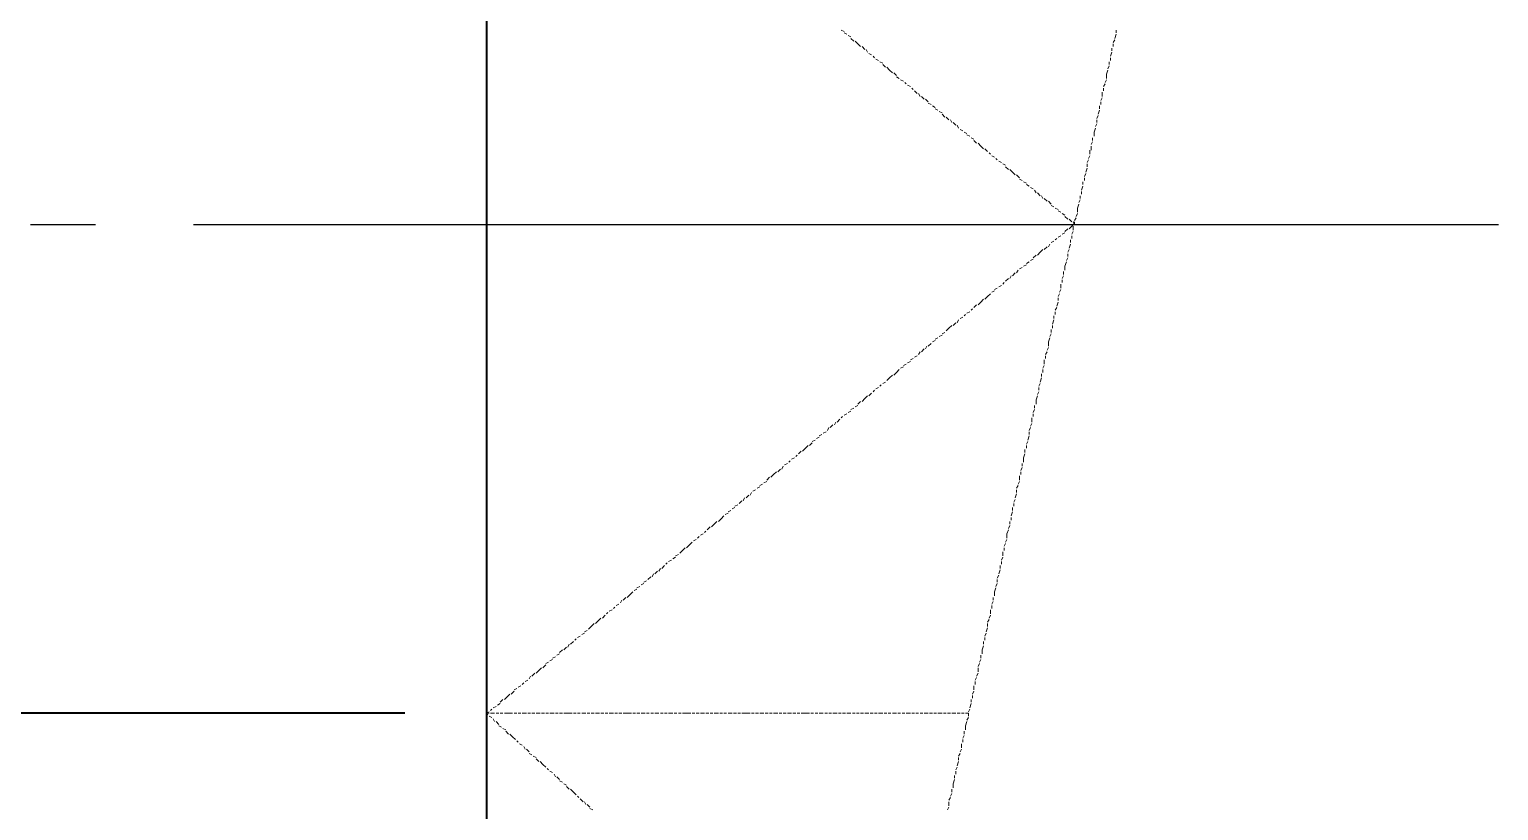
# Model space of a CAD drawing. Extents: x 8 to 21351, y 0 to 420.
# Drawn here: x 15894.99 to 15917.51, y 194.32 to 206.3 of the extents above; entities that cross this region are included whole.
import ezdxf

# ---------------------------------------------------------------- set-up
doc = ezdxf.new("R2010")
doc.units = 0

msp = doc.modelspace()

# ---------------------------------------------------------------- linework, layer by layer
at = {"color": 7, "lineweight": 40}
for p, q in [((15901.995, 262.065), (15901.995, 174.561)), ((15900.747, 195.813), (15873.251, 195.813))]:
    msp.add_line(p, q, dxfattribs=at)
at = {"lineweight": 25}
for p, q in [((15901.995, 221.911), (15901.995, 201.909)), ((15896.005, 203.306), (15895.01, 203.306)), ((15917.511, 203.306), (15897.508, 203.306)), ((15901.995, 200.406), (15901.995, 199.411)), ((15901.995, 197.908), (15901.995, 177.906))]:
    msp.add_line(p, q, dxfattribs=at)
at = {"color": 7, "lineweight": 5}
for p, q in [((15901.995, 206.29), (15901.995, 206.227)), ((15907.478, 206.269), (15907.435, 206.29)), ((15911.647, 206.29), (15911.647, 206.248)), ((15901.995, 206.206), (15901.995, 206.163)), ((15901.995, 206.142), (15901.995, 206.1)), ((15901.995, 206.079), (15901.995, 206.015)), ((15907.52, 206.227), (15907.478, 206.248)), ((15907.583, 206.185), (15907.541, 206.206)), ((15907.626, 206.121), (15907.583, 206.163)), ((15907.689, 206.079), (15907.647, 206.121)), ((15907.732, 206.036), (15907.689, 206.079)), ((15911.626, 206.142), (15911.605, 206.1)), ((15911.605, 206.079), (15911.605, 206.036)), ((15911.647, 206.227), (15911.626, 206.163)), ((15901.995, 205.994), (15901.995, 205.952)), ((15901.995, 205.93), (15901.995, 205.888)), ((15901.995, 205.867), (15901.995, 205.804)), ((15907.795, 205.994), (15907.753, 206.036)), ((15907.837, 205.952), (15907.816, 205.994)), ((15907.901, 205.909), (15907.859, 205.93)), ((15907.943, 205.867), (15907.922, 205.888)), ((15908.007, 205.825), (15907.964, 205.846)), ((15911.584, 205.952), (15911.563, 205.888)), ((15911.563, 205.867), (15911.563, 205.825)), ((15911.584, 206.015), (15911.584, 205.973)), ((15901.995, 205.804), (15901.995, 205.74)), ((15901.995, 205.719), (15901.995, 205.677)), ((15901.995, 205.655), (15901.995, 205.613)), ((15908.07, 205.782), (15908.028, 205.804)), ((15908.113, 205.719), (15908.07, 205.761)), ((15908.176, 205.677), (15908.134, 205.719)), ((15908.218, 205.634), (15908.176, 205.677)), ((15908.282, 205.592), (15908.24, 205.634)), ((15911.52, 205.677), (15911.499, 205.613)), ((15911.499, 205.613), (15911.499, 205.549)), ((15911.542, 205.74), (15911.52, 205.698)), ((15911.542, 205.804), (15911.542, 205.761)), ((15901.995, 205.592), (15901.995, 205.528)), ((15901.995, 205.507), (15901.995, 205.465)), ((15901.995, 205.444), (15901.995, 205.401)), ((15908.324, 205.549), (15908.282, 205.571)), ((15908.388, 205.507), (15908.345, 205.528)), ((15908.43, 205.465), (15908.409, 205.486)), ((15908.494, 205.423), (15908.451, 205.444)), ((15908.536, 205.38), (15908.515, 205.401)), ((15911.478, 205.465), (15911.457, 205.423)), ((15911.457, 205.401), (15911.457, 205.359)), ((15911.499, 205.528), (15911.478, 205.486)), ((15901.995, 205.38), (15901.995, 205.317)), ((15901.995, 205.295), (15901.995, 205.253)), ((15901.995, 205.232), (15901.995, 205.19)), ((15901.995, 205.168), (15901.995, 205.105)), ((15908.599, 205.317), (15908.557, 205.359)), ((15908.642, 205.274), (15908.621, 205.317)), ((15908.705, 205.232), (15908.663, 205.274)), ((15908.769, 205.19), (15908.726, 205.232)), ((15908.811, 205.147), (15908.769, 205.168)), ((15911.436, 205.253), (15911.415, 205.211)), ((15911.415, 205.19), (15911.415, 205.147)), ((15911.436, 205.338), (15911.436, 205.274)), ((15901.995, 205.084), (15901.995, 205.042)), ((15901.995, 205.02), (15901.995, 204.978)), ((15901.995, 204.957), (15901.995, 204.915)), ((15908.875, 205.105), (15908.832, 205.126)), ((15908.917, 205.063), (15908.875, 205.084)), ((15908.98, 205.02), (15908.938, 205.042)), ((15909.023, 204.957), (15908.98, 204.999)), ((15909.086, 204.915), (15909.044, 204.957)), ((15911.372, 204.978), (15911.351, 204.936)), ((15911.393, 205.063), (15911.372, 204.999)), ((15911.393, 205.126), (15911.393, 205.084)), ((15901.995, 204.893), (15901.995, 204.83)), ((15901.995, 204.809), (15901.995, 204.766)), ((15901.995, 204.745), (15901.995, 204.703)), ((15909.129, 204.872), (15909.107, 204.915)), ((15909.192, 204.83), (15909.15, 204.872)), ((15909.234, 204.787), (15909.213, 204.83)), ((15909.298, 204.745), (15909.256, 204.766)), ((15909.361, 204.703), (15909.319, 204.724)), ((15911.33, 204.787), (15911.309, 204.724)), ((15911.309, 204.724), (15911.309, 204.661)), ((15911.351, 204.851), (15911.33, 204.809)), ((15911.351, 204.915), (15911.351, 204.872)), ((15901.995, 204.682), (15901.995, 204.618)), ((15901.995, 204.597), (15901.995, 204.555)), ((15901.995, 204.534), (15901.995, 204.491)), ((15909.404, 204.661), (15909.361, 204.682)), ((15909.467, 204.618), (15909.425, 204.639)), ((15909.51, 204.555), (15909.467, 204.597)), ((15909.573, 204.512), (15909.531, 204.555)), ((15909.615, 204.47), (15909.573, 204.512)), ((15911.288, 204.576), (15911.266, 204.534)), ((15911.266, 204.512), (15911.266, 204.449)), ((15911.288, 204.639), (15911.288, 204.597)), ((15901.995, 204.47), (15901.995, 204.406)), ((15901.995, 204.385), (15901.995, 204.343)), ((15901.995, 204.322), (15901.995, 204.28)), ((15901.995, 204.258), (15901.995, 204.195)), ((15909.679, 204.428), (15909.637, 204.47)), ((15909.721, 204.385), (15909.7, 204.406)), ((15909.785, 204.343), (15909.742, 204.364)), ((15909.827, 204.301), (15909.806, 204.322)), ((15909.891, 204.258), (15909.848, 204.28)), ((15911.224, 204.301), (15911.203, 204.258)), ((15911.245, 204.364), (15911.224, 204.322)), ((15911.245, 204.449), (15911.245, 204.385)), ((15901.995, 204.174), (15901.995, 204.131)), ((15901.995, 204.11), (15901.995, 204.068)), ((15901.995, 204.047), (15901.995, 204.004)), ((15909.954, 204.216), (15909.912, 204.237)), ((15909.996, 204.152), (15909.954, 204.195)), ((15910.06, 204.11), (15910.018, 204.152)), ((15910.102, 204.068), (15910.06, 204.11)), ((15910.166, 204.025), (15910.123, 204.068)), ((15911.182, 204.089), (15911.161, 204.047)), ((15911.203, 204.174), (15911.182, 204.11)), ((15911.203, 204.237), (15911.203, 204.195)), ((15901.995, 203.983), (15901.995, 203.92)), ((15901.995, 203.899), (15901.995, 203.856)), ((15901.995, 203.835), (15901.995, 203.793)), ((15910.208, 203.983), (15910.166, 204.004)), ((15910.272, 203.941), (15910.229, 203.962)), ((15910.314, 203.899), (15910.272, 203.92)), ((15910.377, 203.856), (15910.335, 203.877)), ((15910.42, 203.793), (15910.399, 203.835)), ((15911.139, 203.899), (15911.118, 203.835)), ((15911.118, 203.814), (15911.118, 203.772)), ((15911.139, 203.962), (15911.139, 203.92)), ((15911.161, 204.025), (15911.161, 203.983)), ((15901.995, 203.772), (15901.995, 203.708)), ((15901.995, 203.687), (15901.995, 203.644)), ((15901.995, 203.623), (15901.995, 203.581)), ((15910.483, 203.75), (15910.441, 203.793)), ((15910.526, 203.708), (15910.504, 203.75)), ((15910.589, 203.666), (15910.547, 203.708)), ((15910.653, 203.623), (15910.61, 203.666)), ((15910.695, 203.581), (15910.653, 203.602)), ((15911.076, 203.623), (15911.055, 203.56)), ((15911.097, 203.687), (15911.076, 203.644)), ((15911.097, 203.75), (15911.097, 203.708)), ((15901.995, 203.56), (15901.995, 203.496)), ((15901.995, 203.475), (15901.995, 203.433)), ((15901.995, 203.412), (15901.995, 203.369)), ((15910.758, 203.539), (15910.716, 203.56)), ((15910.801, 203.496), (15910.758, 203.518)), ((15910.864, 203.454), (15910.822, 203.475)), ((15910.907, 203.391), (15910.864, 203.433)), ((15910.97, 203.348), (15910.928, 203.391)), ((15911.034, 203.412), (15911.012, 203.369)), ((15911.055, 203.475), (15911.034, 203.433)), ((15911.055, 203.56), (15911.055, 203.496)), ((15901.995, 203.348), (15901.995, 203.285)), ((15901.995, 203.263), (15901.995, 203.221)), ((15901.995, 203.2), (15901.995, 203.158)), ((15901.995, 203.137), (15901.995, 203.094)), ((15910.758, 203.115), (15910.801, 203.137)), ((15910.822, 203.158), (15910.864, 203.179)), ((15910.864, 203.2), (15910.907, 203.242)), ((15910.928, 203.242), (15910.97, 203.285)), ((15910.97, 203.285), (15911.012, 203.327)), ((15910.991, 203.2), (15910.97, 203.158)), ((15910.97, 203.137), (15910.97, 203.094)), ((15911.012, 203.327), (15910.991, 203.348)), ((15910.991, 203.285), (15910.991, 203.221)), ((15911.012, 203.348), (15911.012, 203.306)), ((15901.995, 203.073), (15901.995, 203.009)), ((15901.995, 202.988), (15901.995, 202.946)), ((15901.995, 202.925), (15901.995, 202.882)), ((15910.483, 202.882), (15910.526, 202.925)), ((15910.547, 202.925), (15910.589, 202.967)), ((15910.61, 202.967), (15910.631, 203.009)), ((15910.653, 203.031), (15910.695, 203.052)), ((15910.716, 203.073), (15910.737, 203.094)), ((15910.928, 202.925), (15910.907, 202.882)), ((15910.949, 203.009), (15910.928, 202.946)), ((15910.949, 203.073), (15910.949, 203.031)), ((15901.995, 202.861), (15901.995, 202.798)), ((15901.995, 202.777), (15901.995, 202.734)), ((15901.995, 202.713), (15901.995, 202.671)), ((15910.229, 202.671), (15910.272, 202.692)), ((15910.272, 202.713), (15910.314, 202.734)), ((15910.335, 202.756), (15910.377, 202.777)), ((15910.377, 202.798), (15910.42, 202.84)), ((15910.441, 202.84), (15910.483, 202.882)), ((15910.885, 202.734), (15910.864, 202.671)), ((15910.907, 202.798), (15910.885, 202.756)), ((15910.907, 202.861), (15910.907, 202.819)), ((15901.995, 202.65), (15901.995, 202.586)), ((15901.995, 202.565), (15901.995, 202.523)), ((15901.995, 202.501), (15901.995, 202.459)), ((15909.954, 202.438), (15909.996, 202.48)), ((15910.018, 202.48), (15910.039, 202.523)), ((15910.06, 202.523), (15910.102, 202.565)), ((15910.123, 202.565), (15910.145, 202.607)), ((15910.166, 202.629), (15910.208, 202.65)), ((15910.843, 202.523), (15910.822, 202.48)), ((15910.822, 202.459), (15910.822, 202.417)), ((15910.843, 202.586), (15910.843, 202.544)), ((15910.864, 202.671), (15910.864, 202.607)), ((15901.995, 202.438), (15901.995, 202.375)), ((15901.995, 202.353), (15901.995, 202.311)), ((15901.995, 202.29), (15901.995, 202.248)), ((15909.679, 202.205), (15909.721, 202.248)), ((15909.742, 202.269), (15909.785, 202.29)), ((15909.785, 202.311), (15909.827, 202.332)), ((15909.848, 202.353), (15909.891, 202.375)), ((15909.912, 202.396), (15909.933, 202.417)), ((15910.78, 202.248), (15910.758, 202.205)), ((15910.801, 202.311), (15910.78, 202.269)), ((15910.801, 202.396), (15910.801, 202.332)), ((15901.995, 202.226), (15901.995, 202.184)), ((15901.995, 202.163), (15901.995, 202.099)), ((15901.995, 202.078), (15901.995, 202.036)), ((15901.995, 202.015), (15901.995, 201.972)), ((15909.425, 201.994), (15909.446, 202.015)), ((15909.467, 202.036), (15909.51, 202.078)), ((15909.531, 202.078), (15909.573, 202.12)), ((15909.573, 202.12), (15909.615, 202.163)), ((15909.637, 202.163), (15909.679, 202.205)), ((15910.737, 202.036), (15910.716, 201.994)), ((15910.758, 202.12), (15910.737, 202.057)), ((15910.758, 202.184), (15910.758, 202.142)), ((15901.995, 201.951), (15901.995, 201.888)), ((15901.995, 201.867), (15901.995, 201.824)), ((15901.995, 201.803), (15901.995, 201.761)), ((15909.15, 201.761), (15909.192, 201.803)), ((15909.213, 201.803), (15909.234, 201.845)), ((15909.256, 201.867), (15909.298, 201.888)), ((15909.319, 201.909), (15909.34, 201.93)), ((15909.361, 201.951), (15909.404, 201.972)), ((15910.695, 201.845), (15910.674, 201.782)), ((15910.695, 201.909), (15910.695, 201.867)), ((15910.716, 201.972), (15910.716, 201.93)), ((15901.995, 201.739), (15901.995, 201.676)), ((15901.995, 201.655), (15901.995, 201.613)), ((15901.995, 201.591), (15901.995, 201.549)), ((15908.875, 201.549), (15908.917, 201.57)), ((15908.938, 201.591), (15908.98, 201.613)), ((15908.98, 201.634), (15909.023, 201.655)), ((15909.044, 201.676), (15909.086, 201.718)), ((15909.086, 201.718), (15909.129, 201.761)), ((15910.631, 201.57), (15910.61, 201.507)), ((15910.653, 201.634), (15910.631, 201.591)), ((15910.653, 201.697), (15910.653, 201.655)), ((15910.674, 201.761), (15910.674, 201.718)), ((15901.995, 201.528), (15901.995, 201.464)), ((15901.995, 201.443), (15901.995, 201.401)), ((15901.995, 201.38), (15901.995, 201.337)), ((15908.621, 201.316), (15908.642, 201.358)), ((15908.663, 201.358), (15908.705, 201.401)), ((15908.726, 201.401), (15908.748, 201.443)), ((15908.769, 201.443), (15908.811, 201.486)), ((15908.832, 201.507), (15908.875, 201.528)), ((15910.589, 201.358), (15910.568, 201.316)), ((15910.61, 201.422), (15910.589, 201.38)), ((15910.61, 201.507), (15910.61, 201.443)), ((15901.995, 201.316), (15901.995, 201.274)), ((15901.995, 201.253), (15901.995, 201.189)), ((15901.995, 201.168), (15901.995, 201.126)), ((15901.995, 201.105), (15901.995, 201.062)), ((15908.345, 201.105), (15908.388, 201.126)), ((15908.388, 201.147), (15908.43, 201.168)), ((15908.451, 201.189), (15908.494, 201.21)), ((15908.494, 201.232), (15908.536, 201.253)), ((15908.557, 201.274), (15908.599, 201.295)), ((15910.547, 201.147), (15910.526, 201.105)), ((15910.547, 201.232), (15910.547, 201.168)), ((15910.568, 201.295), (15910.568, 201.253)), ((15901.995, 201.041), (15901.995, 200.977)), ((15901.995, 200.956), (15901.995, 200.914)), ((15901.995, 200.893), (15901.995, 200.851)), ((15908.07, 200.872), (15908.113, 200.893)), ((15908.134, 200.914), (15908.176, 200.956)), ((15908.176, 200.956), (15908.218, 200.999)), ((15908.24, 200.999), (15908.282, 201.041)), ((15908.282, 201.041), (15908.324, 201.083)), ((15910.504, 200.956), (15910.483, 200.893)), ((15910.504, 201.02), (15910.504, 200.977)), ((15910.526, 201.083), (15910.526, 201.041)), ((15901.995, 200.829), (15901.995, 200.766)), ((15901.995, 200.745), (15901.995, 200.702)), ((15901.995, 200.681), (15901.995, 200.639)), ((15907.795, 200.639), (15907.837, 200.681)), ((15907.859, 200.681), (15907.901, 200.724)), ((15907.922, 200.745), (15907.943, 200.766)), ((15907.964, 200.787), (15908.007, 200.808)), ((15908.028, 200.829), (15908.049, 200.851)), ((15910.441, 200.681), (15910.42, 200.618)), ((15910.462, 200.745), (15910.441, 200.702)), ((15910.483, 200.872), (15910.462, 200.829)), ((15910.462, 200.808), (15910.462, 200.766)), ((15901.995, 200.618), (15901.995, 200.554)), ((15901.995, 200.533), (15901.995, 200.491)), ((15901.995, 200.47), (15901.995, 200.427)), ((15907.541, 200.427), (15907.583, 200.448)), ((15907.583, 200.47), (15907.626, 200.491)), ((15907.647, 200.512), (15907.689, 200.533)), ((15907.689, 200.554), (15907.732, 200.596)), ((15907.753, 200.596), (15907.795, 200.639)), ((15910.399, 200.47), (15910.377, 200.427)), ((15910.399, 200.533), (15910.399, 200.491)), ((15910.42, 200.618), (15910.42, 200.554)), ((15901.995, 200.406), (15901.995, 200.364)), ((15901.995, 200.343), (15901.995, 200.279)), ((15901.995, 200.258), (15901.995, 200.215)), ((15907.266, 200.194), (15907.308, 200.237)), ((15907.329, 200.237), (15907.351, 200.279)), ((15907.372, 200.279), (15907.414, 200.321)), ((15907.435, 200.343), (15907.456, 200.364)), ((15907.478, 200.385), (15907.52, 200.406)), ((15910.356, 200.258), (15910.335, 200.215)), ((15910.356, 200.343), (15910.356, 200.279)), ((15910.377, 200.406), (15910.377, 200.364)), ((15901.995, 200.194), (15901.995, 200.152)), ((15901.995, 200.131), (15901.995, 200.067)), ((15901.995, 200.046), (15901.995, 200.004)), ((15901.995, 199.983), (15901.995, 199.94)), ((15906.991, 199.983), (15907.033, 200.004)), ((15907.054, 200.025), (15907.097, 200.046)), ((15907.097, 200.067), (15907.139, 200.089)), ((15907.16, 200.11), (15907.202, 200.131)), ((15907.224, 200.152), (15907.245, 200.194)), ((15910.293, 199.983), (15910.272, 199.94)), ((15910.314, 200.067), (15910.293, 200.004)), ((15910.335, 200.194), (15910.314, 200.152)), ((15910.314, 200.131), (15910.314, 200.089)), ((15901.995, 199.919), (15901.995, 199.856)), ((15901.995, 199.834), (15901.995, 199.792)), ((15901.995, 199.771), (15901.995, 199.729)), ((15906.737, 199.75), (15906.758, 199.771)), ((15906.779, 199.792), (15906.821, 199.834)), ((15906.843, 199.834), (15906.885, 199.877)), ((15906.885, 199.877), (15906.927, 199.919)), ((15906.948, 199.919), (15906.991, 199.962)), ((15910.25, 199.792), (15910.229, 199.729)), ((15910.25, 199.856), (15910.25, 199.813)), ((15910.272, 199.919), (15910.272, 199.877)), ((15901.995, 199.708), (15901.995, 199.644)), ((15901.995, 199.623), (15901.995, 199.581)), ((15901.995, 199.559), (15901.995, 199.517)), ((15906.462, 199.517), (15906.504, 199.559)), ((15906.525, 199.559), (15906.546, 199.602)), ((15906.567, 199.623), (15906.61, 199.644)), ((15906.631, 199.665), (15906.652, 199.686)), ((15906.673, 199.708), (15906.716, 199.729)), ((15910.208, 199.581), (15910.187, 199.538)), ((15910.208, 199.644), (15910.208, 199.602)), ((15910.229, 199.729), (15910.229, 199.665)), ((15901.995, 199.496), (15901.995, 199.453)), ((15901.995, 199.432), (15901.995, 199.369)), ((15901.995, 199.348), (15901.995, 199.305)), ((15906.186, 199.305), (15906.229, 199.327)), ((15906.25, 199.348), (15906.292, 199.369)), ((15906.292, 199.39), (15906.335, 199.432)), ((15906.356, 199.432), (15906.398, 199.475)), ((15906.398, 199.475), (15906.44, 199.517)), ((15910.145, 199.305), (15910.123, 199.263)), ((15910.166, 199.369), (15910.145, 199.327)), ((15910.166, 199.453), (15910.166, 199.39)), ((15910.187, 199.517), (15910.187, 199.475)), ((15901.995, 199.284), (15901.995, 199.242)), ((15901.995, 199.221), (15901.995, 199.157)), ((15901.995, 199.136), (15901.995, 199.094)), ((15905.932, 199.072), (15905.954, 199.115)), ((15905.975, 199.115), (15906.017, 199.157)), ((15906.038, 199.157), (15906.059, 199.2)), ((15906.081, 199.221), (15906.123, 199.242)), ((15906.144, 199.263), (15906.186, 199.284)), ((15910.102, 199.094), (15910.081, 199.051)), ((15910.123, 199.178), (15910.102, 199.115)), ((15910.123, 199.242), (15910.123, 199.2)), ((15901.995, 199.072), (15901.995, 199.03)), ((15901.995, 199.009), (15901.995, 198.946)), ((15901.995, 198.924), (15901.995, 198.882)), ((15901.995, 198.861), (15901.995, 198.818)), ((15905.657, 198.861), (15905.7, 198.882)), ((15905.7, 198.903), (15905.742, 198.924)), ((15905.763, 198.946), (15905.805, 198.967)), ((15905.805, 198.988), (15905.848, 199.009)), ((15905.869, 199.03), (15905.911, 199.072)), ((15910.06, 198.903), (15910.039, 198.84)), ((15910.06, 198.967), (15910.06, 198.924)), ((15910.081, 199.03), (15910.081, 198.988)), ((15901.995, 198.797), (15901.995, 198.734)), ((15901.995, 198.734), (15901.995, 198.67)), ((15901.995, 198.649), (15901.995, 198.607)), ((15905.382, 198.628), (15905.424, 198.67)), ((15905.446, 198.67), (15905.488, 198.713)), ((15905.488, 198.713), (15905.53, 198.755)), ((15905.551, 198.755), (15905.594, 198.797)), ((15905.594, 198.797), (15905.636, 198.84)), ((15909.996, 198.628), (15909.975, 198.565)), ((15910.018, 198.691), (15909.996, 198.649)), ((15910.018, 198.755), (15910.018, 198.713)), ((15910.039, 198.818), (15910.039, 198.776)), ((15901.995, 198.586), (15901.995, 198.543)), ((15901.995, 198.522), (15901.995, 198.459)), ((15901.995, 198.438), (15901.995, 198.395)), ((15905.107, 198.395), (15905.149, 198.438)), ((15905.17, 198.459), (15905.213, 198.48)), ((15905.234, 198.501), (15905.255, 198.522)), ((15905.276, 198.543), (15905.319, 198.565)), ((15905.34, 198.586), (15905.361, 198.607)), ((15909.954, 198.416), (15909.933, 198.374)), ((15909.975, 198.48), (15909.954, 198.438)), ((15909.975, 198.565), (15909.975, 198.501)), ((15901.995, 198.374), (15901.995, 198.332)), ((15901.995, 198.31), (15901.995, 198.247)), ((15901.995, 198.226), (15901.995, 198.184)), ((15904.853, 198.184), (15904.895, 198.205)), ((15904.895, 198.226), (15904.938, 198.247)), ((15904.959, 198.268), (15905.001, 198.31)), ((15905.001, 198.31), (15905.043, 198.353)), ((15905.065, 198.353), (15905.107, 198.395)), ((15909.912, 198.205), (15909.891, 198.162)), ((15909.912, 198.289), (15909.912, 198.226)), ((15909.933, 198.353), (15909.933, 198.31)), ((15901.995, 198.162), (15901.995, 198.12)), ((15901.995, 198.099), (15901.995, 198.035)), ((15901.995, 198.014), (15901.995, 197.972)), ((15901.995, 197.951), (15901.995, 197.908)), ((15904.535, 197.908), (15904.557, 197.951)), ((15904.578, 197.951), (15904.62, 197.993)), ((15904.641, 197.993), (15904.662, 198.035)), ((15904.684, 198.035), (15904.726, 198.078)), ((15904.747, 198.099), (15904.768, 198.12)), ((15904.789, 198.141), (15904.832, 198.162)), ((15909.869, 198.014), (15909.848, 197.951)), ((15909.869, 198.078), (15909.869, 198.035)), ((15909.891, 198.141), (15909.891, 198.099)), ((15901.995, 197.887), (15901.995, 197.824)), ((15901.995, 197.824), (15901.995, 197.76)), ((15901.995, 197.739), (15901.995, 197.697)), ((15904.303, 197.739), (15904.345, 197.76)), ((15904.366, 197.781), (15904.408, 197.803)), ((15904.408, 197.824), (15904.451, 197.845)), ((15904.472, 197.866), (15904.514, 197.908)), ((15909.806, 197.739), (15909.785, 197.675)), ((15909.827, 197.803), (15909.806, 197.76)), ((15909.848, 197.929), (15909.827, 197.887)), ((15909.827, 197.866), (15909.827, 197.824)), ((15901.995, 197.675), (15901.995, 197.633)), ((15901.995, 197.612), (15901.995, 197.548)), ((15901.995, 197.527), (15901.995, 197.485)), ((15904.049, 197.506), (15904.07, 197.548)), ((15904.091, 197.548), (15904.133, 197.591)), ((15904.154, 197.591), (15904.197, 197.633)), ((15904.197, 197.633), (15904.239, 197.675)), ((15904.26, 197.697), (15904.303, 197.718)), ((15909.764, 197.527), (15909.742, 197.485)), ((15909.764, 197.591), (15909.764, 197.548)), ((15909.785, 197.675), (15909.785, 197.612)), ((15901.995, 197.464), (15901.995, 197.422)), ((15901.995, 197.4), (15901.995, 197.337)), ((15901.995, 197.316), (15901.995, 197.273)), ((15903.773, 197.273), (15903.816, 197.316)), ((15903.837, 197.337), (15903.858, 197.358)), ((15903.879, 197.379), (15903.922, 197.4)), ((15903.943, 197.422), (15903.964, 197.443)), ((15903.985, 197.464), (15904.027, 197.485)), ((15909.721, 197.316), (15909.7, 197.273)), ((15909.721, 197.4), (15909.721, 197.337)), ((15909.742, 197.464), (15909.742, 197.422)), ((15901.995, 197.252), (15901.995, 197.21)), ((15901.995, 197.189), (15901.995, 197.125)), ((15901.995, 197.104), (15901.995, 197.062)), ((15903.498, 197.062), (15903.541, 197.083)), ((15903.562, 197.104), (15903.604, 197.146)), ((15903.604, 197.146), (15903.646, 197.189)), ((15903.668, 197.189), (15903.71, 197.231)), ((15903.71, 197.231), (15903.752, 197.273)), ((15909.679, 197.125), (15909.658, 197.062)), ((15909.7, 197.252), (15909.679, 197.21)), ((15909.679, 197.189), (15909.679, 197.146)), ((15901.995, 197.041), (15901.995, 196.998)), ((15901.995, 196.977), (15901.995, 196.913)), ((15901.995, 196.913), (15901.995, 196.85)), ((15901.995, 196.829), (15901.995, 196.786)), ((15903.181, 196.786), (15903.223, 196.829)), ((15903.244, 196.829), (15903.265, 196.871)), ((15903.287, 196.871), (15903.329, 196.913)), ((15903.35, 196.935), (15903.371, 196.956)), ((15903.392, 196.977), (15903.435, 196.998)), ((15903.456, 197.019), (15903.498, 197.041)), ((15909.615, 196.85), (15909.594, 196.786)), ((15909.615, 196.913), (15909.615, 196.871)), ((15909.658, 197.041), (15909.637, 196.998)), ((15909.637, 196.977), (15909.637, 196.935)), ((15901.995, 196.765), (15901.995, 196.723)), ((15901.995, 196.702), (15901.995, 196.638)), ((15901.995, 196.617), (15901.995, 196.575)), ((15902.969, 196.617), (15903.011, 196.638)), ((15903.011, 196.66), (15903.054, 196.681)), ((15903.075, 196.702), (15903.117, 196.723)), ((15903.117, 196.744), (15903.16, 196.786)), ((15909.573, 196.638), (15909.552, 196.596)), ((15909.573, 196.702), (15909.573, 196.66)), ((15909.594, 196.786), (15909.594, 196.723)), ((15901.995, 196.554), (15901.995, 196.511)), ((15901.995, 196.49), (15901.995, 196.427)), ((15901.995, 196.405), (15901.995, 196.363)), ((15902.652, 196.342), (15902.673, 196.384)), ((15902.694, 196.384), (15902.736, 196.427)), ((15902.757, 196.427), (15902.8, 196.469)), ((15902.8, 196.469), (15902.842, 196.511)), ((15902.863, 196.511), (15902.906, 196.554)), ((15902.906, 196.575), (15902.948, 196.596)), ((15909.531, 196.427), (15909.51, 196.384)), ((15909.552, 196.575), (15909.531, 196.532)), ((15909.531, 196.511), (15909.531, 196.448)), ((15901.995, 196.342), (15901.995, 196.3)), ((15901.995, 196.279), (15901.995, 196.215)), ((15901.995, 196.194), (15901.995, 196.151)), ((15902.376, 196.109), (15902.419, 196.151)), ((15902.419, 196.173), (15902.461, 196.194)), ((15902.482, 196.215), (15902.525, 196.236)), ((15902.546, 196.257), (15902.567, 196.279)), ((15902.588, 196.3), (15902.63, 196.321)), ((15909.467, 196.151), (15909.446, 196.109)), ((15909.467, 196.236), (15909.467, 196.173)), ((15909.51, 196.363), (15909.488, 196.321)), ((15909.488, 196.3), (15909.488, 196.257)), ((15901.995, 196.13), (15901.995, 196.088)), ((15901.995, 196.067), (15901.995, 196.003)), ((15901.995, 196.003), (15901.995, 195.94)), ((15902.165, 195.94), (15902.207, 195.961)), ((15902.207, 195.982), (15902.249, 196.024)), ((15902.271, 196.024), (15902.313, 196.067)), ((15902.313, 196.067), (15902.355, 196.109)), ((15909.425, 195.961), (15909.404, 195.898)), ((15909.425, 196.024), (15909.425, 195.982)), ((15909.446, 196.088), (15909.446, 196.046)), ((15901.995, 195.919), (15901.995, 195.876)), ((15901.995, 195.855), (15901.995, 195.813)), ((15901.995, 195.813), (15902.038, 195.834)), ((15901.995, 195.813), (15902.038, 195.813)), ((15902.017, 195.792), (15901.995, 195.813)), ((15901.995, 195.792), (15901.995, 195.728)), ((15901.995, 195.707), (15901.995, 195.665)), ((15902.08, 195.749), (15902.038, 195.77)), ((15902.059, 195.855), (15902.08, 195.876)), ((15902.059, 195.813), (15902.122, 195.813)), ((15902.101, 195.898), (15902.144, 195.919)), ((15902.122, 195.686), (15902.101, 195.728)), ((15902.144, 195.813), (15902.186, 195.813)), ((15902.207, 195.813), (15902.249, 195.813)), ((15902.271, 195.813), (15902.334, 195.813)), ((15902.334, 195.813), (15902.398, 195.813)), ((15902.419, 195.813), (15902.461, 195.813)), ((15902.482, 195.813), (15902.525, 195.813)), ((15902.546, 195.813), (15902.609, 195.813)), ((15902.63, 195.813), (15902.673, 195.813)), ((15902.694, 195.813), (15902.736, 195.813)), ((15902.757, 195.813), (15902.821, 195.813)), ((15902.842, 195.813), (15902.884, 195.813)), ((15902.906, 195.813), (15902.948, 195.813)), ((15902.969, 195.813), (15903.033, 195.813)), ((15903.054, 195.813), (15903.096, 195.813)), ((15903.117, 195.813), (15903.16, 195.813)), ((15903.181, 195.813), (15903.244, 195.813)), ((15903.244, 195.813), (15903.308, 195.813)), ((15903.329, 195.813), (15903.371, 195.813)), ((15903.392, 195.813), (15903.435, 195.813)), ((15903.456, 195.813), (15903.519, 195.813)), ((15903.541, 195.813), (15903.583, 195.813)), ((15903.604, 195.813), (15903.646, 195.813)), ((15903.668, 195.813), (15903.731, 195.813)), ((15903.752, 195.813), (15903.795, 195.813)), ((15903.816, 195.813), (15903.858, 195.813)), ((15903.879, 195.813), (15903.943, 195.813)), ((15903.964, 195.813), (15904.006, 195.813)), ((15904.027, 195.813), (15904.07, 195.813)), ((15904.091, 195.813), (15904.154, 195.813)), ((15904.154, 195.813), (15904.218, 195.813)), ((15904.239, 195.813), (15904.281, 195.813)), ((15904.303, 195.813), (15904.345, 195.813)), ((15904.366, 195.813), (15904.43, 195.813)), ((15904.451, 195.813), (15904.493, 195.813)), ((15904.514, 195.813), (15904.557, 195.813)), ((15904.578, 195.813), (15904.641, 195.813)), ((15904.662, 195.813), (15904.705, 195.813)), ((15904.726, 195.813), (15904.768, 195.813)), ((15904.789, 195.813), (15904.853, 195.813)), ((15904.874, 195.813), (15904.916, 195.813)), ((15904.938, 195.813), (15904.98, 195.813)), ((15905.001, 195.813), (15905.065, 195.813)), ((15905.065, 195.813), (15905.128, 195.813)), ((15905.149, 195.813), (15905.192, 195.813)), ((15905.213, 195.813), (15905.255, 195.813)), ((15905.276, 195.813), (15905.34, 195.813)), ((15905.361, 195.813), (15905.403, 195.813)), ((15905.424, 195.813), (15905.467, 195.813)), ((15905.488, 195.813), (15905.551, 195.813)), ((15905.573, 195.813), (15905.615, 195.813)), ((15905.636, 195.813), (15905.678, 195.813)), ((15905.7, 195.813), (15905.763, 195.813)), ((15905.784, 195.813), (15905.827, 195.813)), ((15905.848, 195.813), (15905.89, 195.813)), ((15905.911, 195.813), (15905.975, 195.813)), ((15905.975, 195.813), (15906.038, 195.813)), ((15906.059, 195.813), (15906.102, 195.813)), ((15906.123, 195.813), (15906.165, 195.813)), ((15906.186, 195.813), (15906.25, 195.813)), ((15906.271, 195.813), (15906.313, 195.813)), ((15906.335, 195.813), (15906.377, 195.813)), ((15906.398, 195.813), (15906.462, 195.813)), ((15906.483, 195.813), (15906.525, 195.813)), ((15906.546, 195.813), (15906.589, 195.813)), ((15906.61, 195.813), (15906.673, 195.813)), ((15906.694, 195.813), (15906.737, 195.813)), ((15906.758, 195.813), (15906.8, 195.813)), ((15906.821, 195.813), (15906.885, 195.813)), ((15906.885, 195.813), (15906.948, 195.813)), ((15906.97, 195.813), (15907.012, 195.813)), ((15907.033, 195.813), (15907.075, 195.813)), ((15907.097, 195.813), (15907.16, 195.813)), ((15907.181, 195.813), (15907.224, 195.813)), ((15907.245, 195.813), (15907.287, 195.813)), ((15907.308, 195.813), (15907.372, 195.813)), ((15907.393, 195.813), (15907.435, 195.813)), ((15907.456, 195.813), (15907.499, 195.813)), ((15907.52, 195.813), (15907.583, 195.813)), ((15907.605, 195.813), (15907.647, 195.813)), ((15907.668, 195.813), (15907.71, 195.813)), ((15907.732, 195.813), (15907.774, 195.813)), ((15907.795, 195.813), (15907.859, 195.813)), ((15907.88, 195.813), (15907.922, 195.813)), ((15907.943, 195.813), (15907.986, 195.813)), ((15908.007, 195.813), (15908.07, 195.813)), ((15908.091, 195.813), (15908.134, 195.813)), ((15908.155, 195.813), (15908.197, 195.813)), ((15908.218, 195.813), (15908.282, 195.813)), ((15908.303, 195.813), (15908.345, 195.813)), ((15908.367, 195.813), (15908.409, 195.813)), ((15908.43, 195.813), (15908.494, 195.813)), ((15908.515, 195.813), (15908.557, 195.813)), ((15908.578, 195.813), (15908.621, 195.813)), ((15908.642, 195.813), (15908.684, 195.813)), ((15908.705, 195.813), (15908.769, 195.813)), ((15908.79, 195.813), (15908.832, 195.813)), ((15908.853, 195.813), (15908.896, 195.813)), ((15908.917, 195.813), (15908.98, 195.813)), ((15909.002, 195.813), (15909.044, 195.813)), ((15909.065, 195.813), (15909.107, 195.813)), ((15909.129, 195.813), (15909.192, 195.813)), ((15909.213, 195.813), (15909.256, 195.813)), ((15909.277, 195.813), (15909.319, 195.813)), ((15909.34, 195.813), (15909.383, 195.813)), ((15909.383, 195.749), (15909.361, 195.707)), ((15909.404, 195.876), (15909.383, 195.834)), ((15909.383, 195.813), (15909.383, 195.77)), ((15901.995, 195.643), (15901.995, 195.601)), ((15901.995, 195.58), (15901.995, 195.517)), ((15901.995, 195.495), (15901.995, 195.453)), ((15902.186, 195.643), (15902.144, 195.686)), ((15902.228, 195.601), (15902.186, 195.622)), ((15902.292, 195.559), (15902.249, 195.58)), ((15902.334, 195.495), (15902.292, 195.538)), ((15902.398, 195.453), (15902.355, 195.495)), ((15909.319, 195.474), (15909.298, 195.432)), ((15909.319, 195.538), (15909.319, 195.495)), ((15909.361, 195.686), (15909.34, 195.622)), ((15909.34, 195.622), (15909.34, 195.559)), ((15901.995, 195.432), (15901.995, 195.389)), ((15901.995, 195.368), (15901.995, 195.305)), ((15901.995, 195.284), (15901.995, 195.241)), ((15902.44, 195.411), (15902.398, 195.453)), ((15902.482, 195.368), (15902.461, 195.389)), ((15902.546, 195.326), (15902.503, 195.347)), ((15902.588, 195.262), (15902.567, 195.305)), ((15902.652, 195.22), (15902.609, 195.262)), ((15909.277, 195.262), (15909.256, 195.22)), ((15909.277, 195.347), (15909.277, 195.284)), ((15909.298, 195.411), (15909.298, 195.368)), ((15901.995, 195.22), (15901.995, 195.178)), ((15901.995, 195.157), (15901.995, 195.093)), ((15901.995, 195.093), (15901.995, 195.03)), ((15902.694, 195.178), (15902.652, 195.199)), ((15902.757, 195.136), (15902.715, 195.157)), ((15902.8, 195.072), (15902.757, 195.114)), ((15902.863, 195.03), (15902.821, 195.072)), ((15902.906, 194.987), (15902.863, 195.03)), ((15909.234, 195.072), (15909.213, 195.008)), ((15909.256, 195.199), (15909.234, 195.157)), ((15909.234, 195.136), (15909.234, 195.093)), ((15901.995, 195.008), (15901.995, 194.966)), ((15901.995, 194.945), (15901.995, 194.903)), ((15901.995, 194.881), (15901.995, 194.818)), ((15901.995, 194.797), (15901.995, 194.755)), ((15902.948, 194.945), (15902.927, 194.966)), ((15903.011, 194.903), (15902.969, 194.924)), ((15903.054, 194.839), (15903.033, 194.881)), ((15903.117, 194.797), (15903.075, 194.839)), ((15909.171, 194.797), (15909.15, 194.733)), ((15909.171, 194.86), (15909.171, 194.818)), ((15909.213, 194.987), (15909.192, 194.945)), ((15909.192, 194.924), (15909.192, 194.881)), ((15901.995, 194.733), (15901.995, 194.691)), ((15901.995, 194.67), (15901.995, 194.606)), ((15901.995, 194.585), (15901.995, 194.543)), ((15903.16, 194.755), (15903.117, 194.776)), ((15903.223, 194.712), (15903.181, 194.733)), ((15903.265, 194.649), (15903.223, 194.691)), ((15903.329, 194.606), (15903.287, 194.649)), ((15903.371, 194.564), (15903.329, 194.606)), ((15909.129, 194.585), (15909.107, 194.543)), ((15909.129, 194.649), (15909.129, 194.606)), ((15909.15, 194.733), (15909.15, 194.67)), ((15901.995, 194.522), (15901.995, 194.479)), ((15901.995, 194.458), (15901.995, 194.395)), ((15901.995, 194.374), (15901.995, 194.331)), ((15903.414, 194.522), (15903.392, 194.543)), ((15903.477, 194.458), (15903.435, 194.5)), ((15903.519, 194.416), (15903.498, 194.458)), ((15903.583, 194.374), (15903.541, 194.416)), ((15903.625, 194.331), (15903.583, 194.352)), ((15909.086, 194.374), (15909.065, 194.331)), ((15909.107, 194.522), (15909.086, 194.479)), ((15909.086, 194.458), (15909.086, 194.395))]:
    msp.add_line(p, q, dxfattribs=at)

doc.saveas('drawing.dxf')
